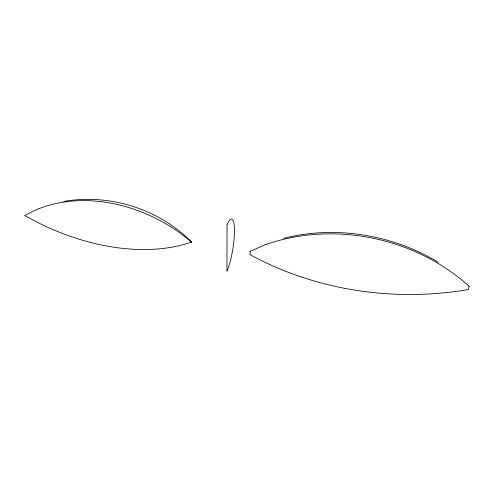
<?xml version="1.0" encoding="UTF-8"?>
<svg xmlns="http://www.w3.org/2000/svg" width="494" height="494" viewBox="0 0 494 494"><rect width="100%" height="100%" fill="white"/><g stroke="black" fill="none" stroke-linecap="round" stroke-linejoin="round"><path stroke-width="0.74" d="M191.61 242.097L180.89 245.296A195.352 128.706 33.1 0 1 37.124 222.226L24.7 215.551L34.796 210.37A147.119 117.368 36.7 0 1 180.322 233.211L191.61 242.097C158.895 208.869 109.569 193.413 63.707 201.447M283.519 238.386C335.482 225.097 392.224 234.601 438.024 262.153M227.061 224.714L226.937 271.212A29.035 5.879 -81 0 0 234.477 230.957A29.035 5.879 -81 0 0 227.061 224.714M265.562 244.598L249.89 251.532A1.982 0.333 -81 0 1 250.162 252.23A1.982 0.333 -81 0 1 249.803 254.534C315.771 290.602 394.564 302.266 468.454 289.509A2.106 0.315 -81.2 0 1 468.843 287.063A2.106 0.315 -81.2 0 1 469.3 286.44C415.528 237.614 334.222 220.651 265.562 244.598"/></g></svg>
